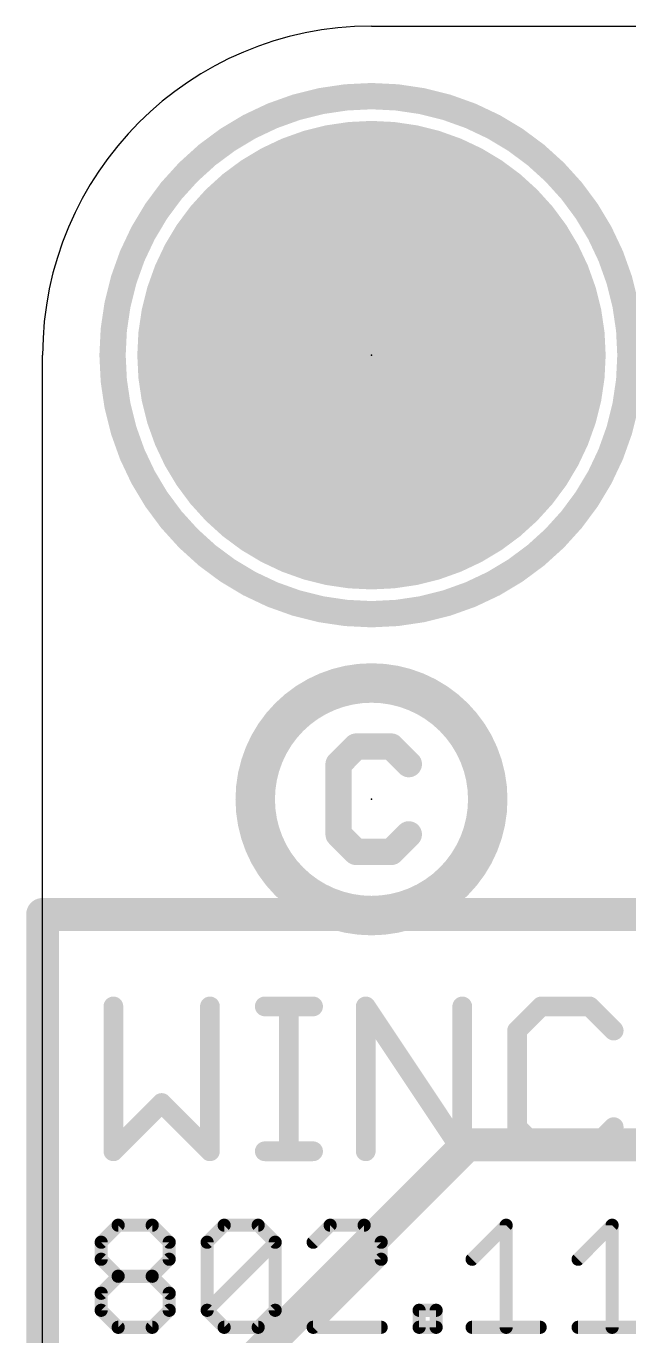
# Model space of a CAD drawing. Extents: x -0.1 to 33.1, y -0.1 to 27.9.
# Drawn here: x -0.13 to 4.53, y 17.83 to 27.94 of the extents above; entities that cross this region are included whole.
import ezdxf

# ---------------------------------------------------------------- set-up
doc = ezdxf.new("R2010")
doc.units = 0
for name, color, linetype in [('1', 12, 'CONTINUOUS'), ('16', 132, 'CONTINUOUS'), ('17', 110, 'CONTINUOUS'), ('20', 53, 'CONTINUOUS'), ('21', 40, 'CONTINUOUS'), ('23', 40, 'CONTINUOUS'), ('29', 253, 'CONTINUOUS')]:
    doc.layers.add(name, color=color, linetype=linetype)

# ---------------------------------------------------------------- blocks, each defined once
blk = doc.blocks.new('ROUNDP')
at = {"const_width": 0.5}
blk.add_lwpolyline([(0, -0.25, 1), (0, 0.25, 1), (0, -0.25)], format="xyb", dxfattribs=at)

msp = doc.modelspace()

# ---------------------------------------------------------------- linework, layer by layer
at = {"layer": '1', "const_width": 0.254}
for points in [[(0, 2.54), (0, 21.082)], [(0, 21.082), (33.02, 21.082)], [(1.1462, 17.172), (3.2782, 19.304)], [(3.2782, 19.304), (6.858, 19.304)]]:
    msp.add_lwpolyline(points, dxfattribs=at)
at = {"layer": '1', "const_width": 0.127}
for points in [[(0.0635, 21.082, 1), (-0.0635, 21.082)], [(0, 21.1455, 1), (0, 21.0185)], [(3.2782, 19.3675, 1), (3.2782, 19.2405)], [(3.3231, 19.2591, 1), (3.2333, 19.3489)]]:
    msp.add_lwpolyline(points, format="xyb", dxfattribs=at)
at = {"layer": '16', "const_width": 0.254}
for points in [[(33.02, 21.082), (0, 21.082)], [(0, 21.082), (0, 2.54)]]:
    msp.add_lwpolyline(points, dxfattribs=at)
at = {"layer": '16', "const_width": 0.127}
for points in [[(0, 21.1455, 1), (0, 21.0185)], [(0.0635, 21.082, 1), (-0.0635, 21.082)]]:
    msp.add_lwpolyline(points, format="xyb", dxfattribs=at)
at = {"layer": '20'}
for p, q in [((2.54, 27.94), (30.48, 27.94)), ((0, 2.54), (0, 25.4))]:
    msp.add_line(p, q, dxfattribs=at)
msp.add_arc((2.54, 25.4), 2.54, 90, 180, dxfattribs=at)
at = {"layer": '21'}
for points, const_width in [([(2.54, 23.4, 1), (2.54, 27.4, 1), (2.54, 23.4)], 0.2032), ([(2.54, 21.073, 1), (2.54, 22.869, 1), (2.54, 21.073)], 0.3048), ([(2.4216, 22.4289, 1), (2.4216, 22.3273)], 0.1016), ([(2.4575, 22.3422, 1), (2.3857, 22.414)], 0.1016), ([(2.7287, 22.414, 1), (2.6568, 22.3422)], 0.1016), ([(2.6927, 22.3273, 1), (2.6927, 22.4289)], 0.1016), ([(2.3368, 22.2425, 1), (2.2352, 22.2425)], 0.1016), ([(2.2501, 22.2784, 1), (2.3219, 22.2066)], 0.1016), ([(2.7924, 22.2066, 1), (2.8642, 22.2784)], 0.1016), ([(2.3219, 21.7361, 1), (2.2501, 21.6643)], 0.1016), ([(2.2352, 21.7002, 1), (2.3368, 21.7002)], 0.1016), ([(2.8642, 21.6643, 1), (2.7924, 21.7361)], 0.1016), ([(2.4216, 21.6154, 1), (2.4216, 21.5138)], 0.1016), ([(2.3857, 21.5287, 1), (2.4575, 21.6005)], 0.1016), ([(2.6568, 21.6005, 1), (2.7287, 21.5287)], 0.1016), ([(2.6927, 21.5138, 1), (2.6927, 21.6154)], 0.1016), ([(0.5846, 20.3718, 1), (0.5084, 20.3718)], 0.0762), ([(1.3303, 20.3718, 1), (1.2541, 20.3718)], 0.0762), ([(1.7159, 20.4099, 1), (1.7159, 20.3337)], 0.0762), ([(1.9404, 20.3718, 1), (1.8642, 20.3718)], 0.0762), ([(2.0888, 20.3337, 1), (2.0888, 20.4099)], 0.0762), ([(2.5336, 20.3718, 1), (2.4574, 20.3718)], 0.0762), ([(2.5272, 20.3929, 1), (2.4638, 20.3506)], 0.0762), ([(3.2793, 20.3718, 1), (3.2031, 20.3718)], 0.0762), ([(3.8513, 20.4099, 1), (3.8513, 20.3337)], 0.0762), ([(3.8783, 20.3448, 1), (3.8244, 20.3987)], 0.0762), ([(4.2511, 20.3987, 1), (4.1972, 20.3448)], 0.0762), ([(4.2242, 20.3337, 1), (4.2242, 20.4099)], 0.0762), ([(3.703, 20.1853, 1), (3.6268, 20.1853)], 0.0762), ([(3.638, 20.2123, 1), (3.6918, 20.1584)], 0.0762), ([(4.3837, 20.1584, 1), (4.4375, 20.2123)], 0.0762), ([(0.9463, 19.653, 1), (0.8924, 19.5991)], 0.0762), ([(0.9463, 19.5991, 1), (0.8924, 19.653)], 0.0762), ([(3.6918, 19.4666, 1), (3.638, 19.4127)], 0.0762), ([(4.4375, 19.4127, 1), (4.3837, 19.4666)], 0.0762), ([(3.6268, 19.4396, 1), (3.703, 19.4396)], 0.0762), ([(0.5196, 19.2801, 1), (0.5734, 19.2263)], 0.0762), ([(1.2653, 19.2263, 1), (1.3191, 19.2801)], 0.0762), ([(1.7159, 19.2913, 1), (1.7159, 19.2151)], 0.0762), ([(2.0888, 19.2151, 1), (2.0888, 19.2913)], 0.0762), ([(3.8513, 19.2913, 1), (3.8513, 19.2151)], 0.0762), ([(3.8244, 19.2263, 1), (3.8783, 19.2801)], 0.0762), ([(4.1972, 19.2801, 1), (4.2511, 19.2263)], 0.0762), ([(4.2242, 19.2151, 1), (4.2242, 19.2913)], 0.0762), ([(0.5084, 19.2532, 1), (0.5846, 19.2532)], 0.0762), ([(1.2541, 19.2532, 1), (1.3303, 19.2532)], 0.0762), ([(1.8642, 19.2532, 1), (1.9404, 19.2532)], 0.0762), ([(2.4574, 19.2532, 1), (2.5336, 19.2532)], 0.0762), ([(3.2031, 19.2532, 1), (3.2793, 19.2532)], 0.0762), ([(3.2095, 19.2321, 1), (3.2729, 19.2743)], 0.0762), ([(0.5836, 18.7078, 1), (0.5836, 18.657)], 0.0508), ([(0.6016, 18.6644, 1), (0.5656, 18.7003)], 0.0508), ([(0.8643, 18.7003, 1), (0.8283, 18.6644)], 0.0508), ([(0.8463, 18.657, 1), (0.8463, 18.7078)], 0.0508), ([(1.4022, 18.7078, 1), (1.4022, 18.657)], 0.0508), ([(1.4201, 18.6644, 1), (1.3842, 18.7003)], 0.0508), ([(1.6828, 18.7003, 1), (1.6469, 18.6644)], 0.0508), ([(1.6649, 18.657, 1), (1.6649, 18.7078)], 0.0508), ([(2.2208, 18.7078, 1), (2.2208, 18.657)], 0.0508), ([(2.2387, 18.6644, 1), (2.2028, 18.7003)], 0.0508), ([(2.5014, 18.7003, 1), (2.4655, 18.6644)], 0.0508), ([(2.4834, 18.657, 1), (2.4834, 18.7078)], 0.0508), ([(3.6054, 18.6824, 1), (3.5546, 18.6824)], 0.0508), ([(3.5979, 18.6644, 1), (3.562, 18.7003)], 0.0508), ([(4.424, 18.6824, 1), (4.3731, 18.6824)], 0.0508), ([(4.4165, 18.6644, 1), (4.3806, 18.7003)], 0.0508), ([(0.4777, 18.551, 1), (0.4269, 18.551)], 0.0508), ([(0.4343, 18.569, 1), (0.4702, 18.5331)], 0.0508), ([(1.003, 18.551, 1), (0.9522, 18.551)], 0.0508), ([(0.9597, 18.5331, 1), (0.9956, 18.569)], 0.0508), ([(1.2962, 18.551, 1), (1.2454, 18.551)], 0.0508), ([(1.2529, 18.569, 1), (1.2888, 18.5331)], 0.0508), ([(1.8216, 18.551, 1), (1.7708, 18.551)], 0.0508), ([(1.8142, 18.5331, 1), (1.7783, 18.569)], 0.0508), ([(1.7783, 18.5331, 1), (1.8142, 18.569)], 0.0508), ([(2.0715, 18.569, 1), (2.1074, 18.5331)], 0.0508), ([(2.6402, 18.551, 1), (2.5894, 18.551)], 0.0508), ([(2.5968, 18.5331, 1), (2.6328, 18.569)], 0.0508), ([(0.4702, 18.4376, 1), (0.4343, 18.4017)], 0.0508), ([(0.4269, 18.4197, 1), (0.4777, 18.4197)], 0.0508), ([(0.9522, 18.4197, 1), (1.003, 18.4197)], 0.0508), ([(0.9956, 18.4017, 1), (0.9597, 18.4376)], 0.0508), ([(2.5894, 18.4197, 1), (2.6402, 18.4197)], 0.0508), ([(2.6328, 18.4017, 1), (2.5968, 18.4376)], 0.0508), ([(3.2993, 18.4376, 1), (3.3352, 18.4017)], 0.0508), ([(4.1179, 18.4376, 1), (4.1538, 18.4017)], 0.0508), ([(0.5836, 18.3137, 1), (0.5836, 18.2629)], 0.0508), ([(0.6016, 18.2704, 1), (0.5656, 18.3063)], 0.0508), ([(0.5656, 18.2704, 1), (0.6016, 18.3063)], 0.0508), ([(0.8643, 18.3063, 1), (0.8283, 18.2704)], 0.0508), ([(0.8283, 18.3063, 1), (0.8643, 18.2704)], 0.0508), ([(0.8463, 18.2629, 1), (0.8463, 18.3137)], 0.0508), ([(0.4777, 18.157, 1), (0.4269, 18.157)], 0.0508), ([(1.003, 18.157, 1), (0.9522, 18.157)], 0.0508), ([(0.4343, 18.175, 1), (0.4702, 18.139)], 0.0508), ([(0.9597, 18.139, 1), (0.9956, 18.175)], 0.0508), ([(0.4702, 18.0436, 1), (0.4343, 18.0077)], 0.0508), ([(0.4269, 18.0256, 1), (0.4777, 18.0256)], 0.0508), ([(0.9522, 18.0256, 1), (1.003, 18.0256)], 0.0508), ([(0.9956, 18.0077, 1), (0.9597, 18.0436)], 0.0508), ([(1.2454, 18.0256, 1), (1.2962, 18.0256)], 0.0508), ([(1.2888, 18.0436, 1), (1.2529, 18.0077)], 0.0508), ([(1.2529, 18.0436, 1), (1.2888, 18.0077)], 0.0508), ([(1.7708, 18.0256, 1), (1.8216, 18.0256)], 0.0508), ([(1.8142, 18.0077, 1), (1.7783, 18.0436)], 0.0508), ([(2.9334, 18.0256, 1), (2.8826, 18.0256)], 0.0508), ([(2.908, 18.051, 1), (2.908, 18.0002)], 0.0508), ([(3.0647, 18.0256, 1), (3.0139, 18.0256)], 0.0508), ([(3.0393, 18.0002, 1), (3.0393, 18.051)], 0.0508), ([(0.5836, 17.9197, 1), (0.5836, 17.8689)], 0.0508), ([(0.5656, 17.8763, 1), (0.6016, 17.9123)], 0.0508), ([(0.8283, 17.9123, 1), (0.8643, 17.8763)], 0.0508), ([(0.8463, 17.8689, 1), (0.8463, 17.9197)], 0.0508), ([(1.4022, 17.9197, 1), (1.4022, 17.8689)], 0.0508), ([(1.3842, 17.8763, 1), (1.4201, 17.9123)], 0.0508), ([(1.6469, 17.9123, 1), (1.6828, 17.8763)], 0.0508), ([(1.6649, 17.8689, 1), (1.6649, 17.9197)], 0.0508), ([(2.0894, 17.9197, 1), (2.0894, 17.8689)], 0.0508), ([(2.0715, 17.9123, 1), (2.1074, 17.8763)], 0.0508), ([(2.6148, 17.8689, 1), (2.6148, 17.9197)], 0.0508), ([(2.908, 17.9197, 1), (2.908, 17.8689)], 0.0508), ([(2.8826, 17.8943, 1), (2.9334, 17.8943)], 0.0508), ([(3.0139, 17.8943, 1), (3.0647, 17.8943)], 0.0508), ([(3.0393, 17.8689, 1), (3.0393, 17.9197)], 0.0508), ([(3.3173, 17.9197, 1), (3.3173, 17.8689)], 0.0508), ([(3.5546, 17.8943, 1), (3.6054, 17.8943)], 0.0508), ([(3.8427, 17.8689, 1), (3.8427, 17.9197)], 0.0508), ([(4.1359, 17.9197, 1), (4.1359, 17.8689)], 0.0508), ([(4.3731, 17.8943, 1), (4.424, 17.8943)], 0.0508)]:
    msp.add_lwpolyline(points, format="xyb", dxfattribs=dict(at, const_width=const_width))
for points, const_width in [([(2.4216, 22.3781), (2.286, 22.2425)], 0.2032), ([(2.6927, 22.3781), (2.4216, 22.3781)], 0.2032), ([(2.8283, 22.2425), (2.6927, 22.3781)], 0.2032), ([(2.286, 22.2425), (2.286, 21.7002)], 0.2032), ([(2.286, 21.7002), (2.4216, 21.5646)], 0.2032), ([(2.6927, 21.5646), (2.8283, 21.7002)], 0.2032), ([(2.4216, 21.5646), (2.6927, 21.5646)], 0.2032), ([(0.5465, 20.3718), (0.5465, 19.2532)], 0.1524), ([(1.2922, 19.2532), (1.2922, 20.3718)], 0.1524), ([(1.7159, 20.3718), (2.0888, 20.3718)], 0.1524), ([(1.9023, 19.2532), (1.9023, 20.3718)], 0.1524), ([(2.4955, 19.2532), (2.4955, 20.3718)], 0.1524), ([(2.4955, 20.3718), (3.2412, 19.2532)], 0.1524), ([(3.2412, 19.2532), (3.2412, 20.3718)], 0.1524), ([(3.8513, 20.3718), (3.6649, 20.1853)], 0.1524), ([(4.2242, 20.3718), (3.8513, 20.3718)], 0.1524), ([(4.4106, 20.1853), (4.2242, 20.3718)], 0.1524), ([(3.6649, 20.1853), (3.6649, 19.4396)], 0.1524), ([(0.5465, 19.2532), (0.9194, 19.626)], 0.1524), ([(0.9194, 19.626), (1.2922, 19.2532)], 0.1524), ([(3.6649, 19.4396), (3.8513, 19.2532)], 0.1524), ([(4.2242, 19.2532), (4.4106, 19.4396)], 0.1524), ([(1.7159, 19.2532), (2.0888, 19.2532)], 0.1524), ([(3.8513, 19.2532), (4.2242, 19.2532)], 0.1524), ([(0.4523, 18.551), (0.5836, 18.6824)], 0.1016), ([(0.5836, 18.6824), (0.8463, 18.6824)], 0.1016), ([(0.8463, 18.6824), (0.9776, 18.551)], 0.1016), ([(1.2708, 18.551), (1.4022, 18.6824)], 0.1016), ([(1.4022, 18.6824), (1.6649, 18.6824)], 0.1016), ([(1.6649, 18.6824), (1.7962, 18.551)], 0.1016), ([(2.2208, 18.6824), (2.0894, 18.551)], 0.1016), ([(2.4834, 18.6824), (2.2208, 18.6824)], 0.1016), ([(2.6148, 18.551), (2.4834, 18.6824)], 0.1016), ([(3.3173, 18.4197), (3.58, 18.6824)], 0.1016), ([(3.58, 18.6824), (3.58, 17.8943)], 0.1016), ([(4.1359, 18.4197), (4.3986, 18.6824)], 0.1016), ([(4.3986, 18.6824), (4.3986, 17.8943)], 0.1016), ([(0.4523, 18.4197), (0.4523, 18.551)], 0.1016), ([(0.9776, 18.551), (0.9776, 18.4197)], 0.1016), ([(1.2708, 18.0256), (1.2708, 18.551)], 0.1016), ([(1.2708, 18.0256), (1.7962, 18.551)], 0.1016), ([(1.7962, 18.551), (1.7962, 18.0256)], 0.1016), ([(2.6148, 18.4197), (2.6148, 18.551)], 0.1016), ([(0.5836, 18.2883), (0.4523, 18.4197)], 0.1016), ([(0.9776, 18.4197), (0.8463, 18.2883)], 0.1016), ([(2.0894, 17.8943), (2.6148, 18.4197)], 0.1016), ([(0.4523, 18.157), (0.5836, 18.2883)], 0.1016), ([(0.5836, 18.2883), (0.8463, 18.2883)], 0.1016), ([(0.8463, 18.2883), (0.9776, 18.157)], 0.1016), ([(0.4523, 18.0256), (0.4523, 18.157)], 0.1016), ([(0.9776, 18.157), (0.9776, 18.0256)], 0.1016), ([(0.5836, 17.8943), (0.4523, 18.0256)], 0.1016), ([(0.9776, 18.0256), (0.8463, 17.8943)], 0.1016), ([(1.4022, 17.8943), (1.2708, 18.0256)], 0.1016), ([(1.7962, 18.0256), (1.6649, 17.8943)], 0.1016), ([(2.908, 17.8943), (2.908, 18.0256)], 0.1016), ([(2.908, 18.0256), (3.0393, 18.0256)], 0.1016), ([(3.0393, 18.0256), (3.0393, 17.8943)], 0.1016), ([(0.8463, 17.8943), (0.5836, 17.8943)], 0.1016), ([(1.6649, 17.8943), (1.4022, 17.8943)], 0.1016), ([(2.6148, 17.8943), (2.0894, 17.8943)], 0.1016), ([(3.0393, 17.8943), (2.908, 17.8943)], 0.1016), ([(3.3173, 17.8943), (3.8427, 17.8943)], 0.1016), ([(4.1359, 17.8943), (4.6612, 17.8943)], 0.1016)]:
    msp.add_lwpolyline(points, dxfattribs=dict(at, const_width=const_width))
at = {"layer": '23'}
for p in [(2.54, 25.4), (2.54, 21.971)]:
    msp.add_point(p, dxfattribs=at)

# ---------------------------------------------------------------- block references
at = {"layer": '17', "xscale": 3.516, "yscale": 3.516}
msp.add_blockref('ROUNDP', (2.54, 25.4), dxfattribs=at)
msp.add_blockref('ROUNDP', (2.54, 25.4), dxfattribs=at)
at = {"layer": '29', "xscale": 3.6176, "yscale": 3.6176}
msp.add_blockref('ROUNDP', (2.54, 25.4), dxfattribs=at)

doc.saveas('drawing.dxf')
